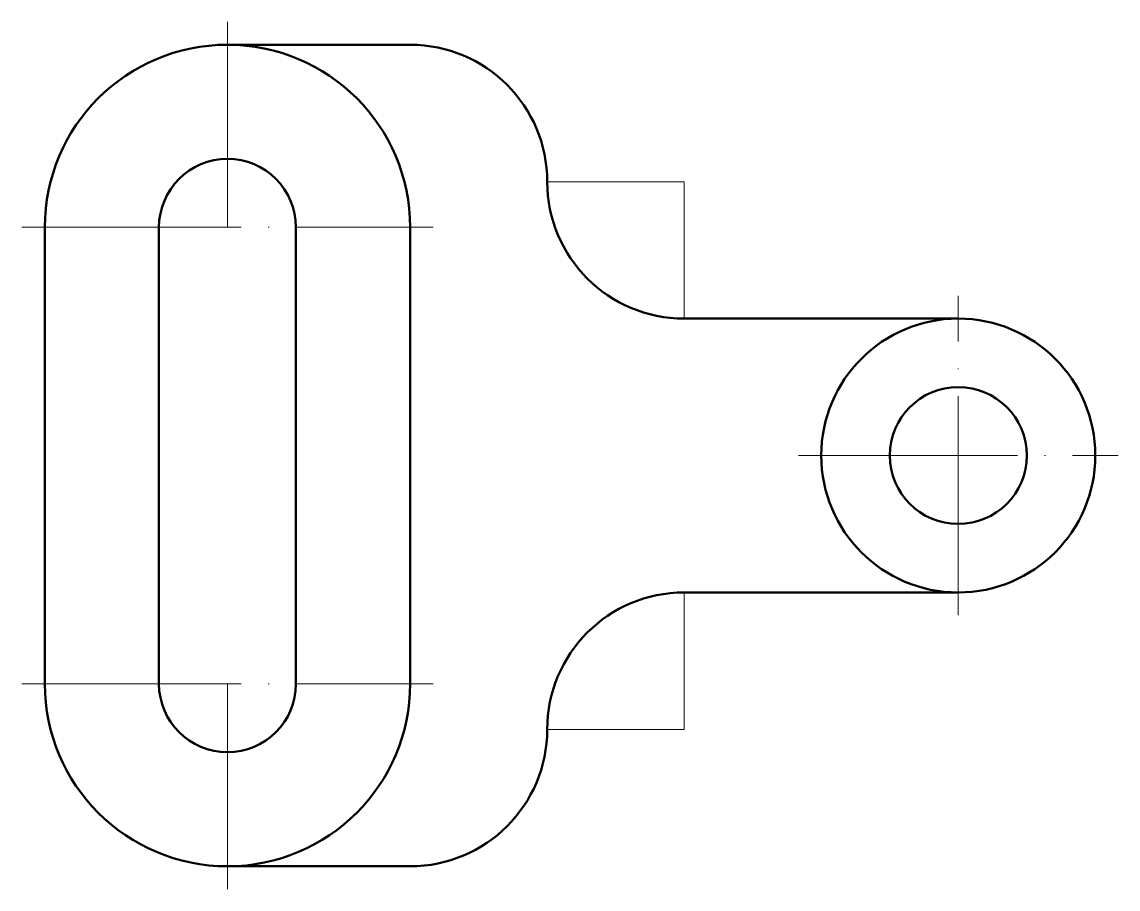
# Model space of a CAD drawing. Header units: millimetres. Extents: x 3268 to 3388, y 703 to 798.
import ezdxf

# ---------------------------------------------------------------- set-up
doc = ezdxf.new("R2010")
doc.units = ezdxf.units.MM
doc.linetypes.add('ACAD_ISO04W100', pattern=[30, 24, -2.95, 0.1, -2.95])
doc.layers.add('Contornos Visibles', color=7, linetype='Continuous', lineweight=50, true_color=0xffffff)
doc.layers.add('Ejes de revolución', color=6, linetype='ACAD_ISO04W100', lineweight=20, true_color=0xff00ff)

msp = doc.modelspace()

# ---------------------------------------------------------------- linework, layer by layer
at = {"layer": 'Contornos Visibles'}
for p, q in [((3290.76, 795.42), (3310.76, 795.42)), ((3270.76, 725.42), (3270.76, 775.42)), ((3283.26, 725.42), (3283.26, 775.42)), ((3298.26, 725.42), (3298.26, 775.42)), ((3310.76, 725.42), (3310.76, 775.42)), ((3340.76, 765.42), (3370.76, 765.42)), ((3340.76, 735.42), (3370.76, 735.42)), ((3290.76, 705.42), (3310.76, 705.42))]:
    msp.add_line(p, q, dxfattribs=at)
for radius in [15, 7.5]:
    msp.add_circle((3370.76, 750.42), radius, dxfattribs=at)
for centre, radius, start, end in [((3290.76, 775.42), 20, 0, 180), ((3310.76, 780.42), 15, 360, 90), ((3290.76, 775.42), 7.5, 0, 180), ((3340.76, 780.42), 15, 180, 270), ((3340.76, 720.42), 15, 90, 180), ((3290.76, 725.42), 20, 180, 0), ((3290.76, 725.42), 7.5, 180, 0), ((3310.76, 720.42), 15, 270, 0)]:
    msp.add_arc(centre, radius, start, end, dxfattribs=at)
at = {"layer": 'Ejes de revolución'}
for p, q in [((3290.76, 775.42), (3290.76, 797.92)), ((3325.76, 780.42), (3340.76, 780.42)), ((3340.76, 780.42), (3340.76, 765.42)), ((3268.26, 775.42), (3313.26, 775.42)), ((3370.76, 732.92), (3370.76, 767.92)), ((3353.26, 750.42), (3388.26, 750.42)), ((3340.76, 720.42), (3340.76, 735.42)), ((3268.26, 725.42), (3313.26, 725.42)), ((3290.76, 702.92), (3290.76, 725.42)), ((3325.76, 720.42), (3340.76, 720.42))]:
    msp.add_line(p, q, dxfattribs=at)

doc.saveas('drawing.dxf')
